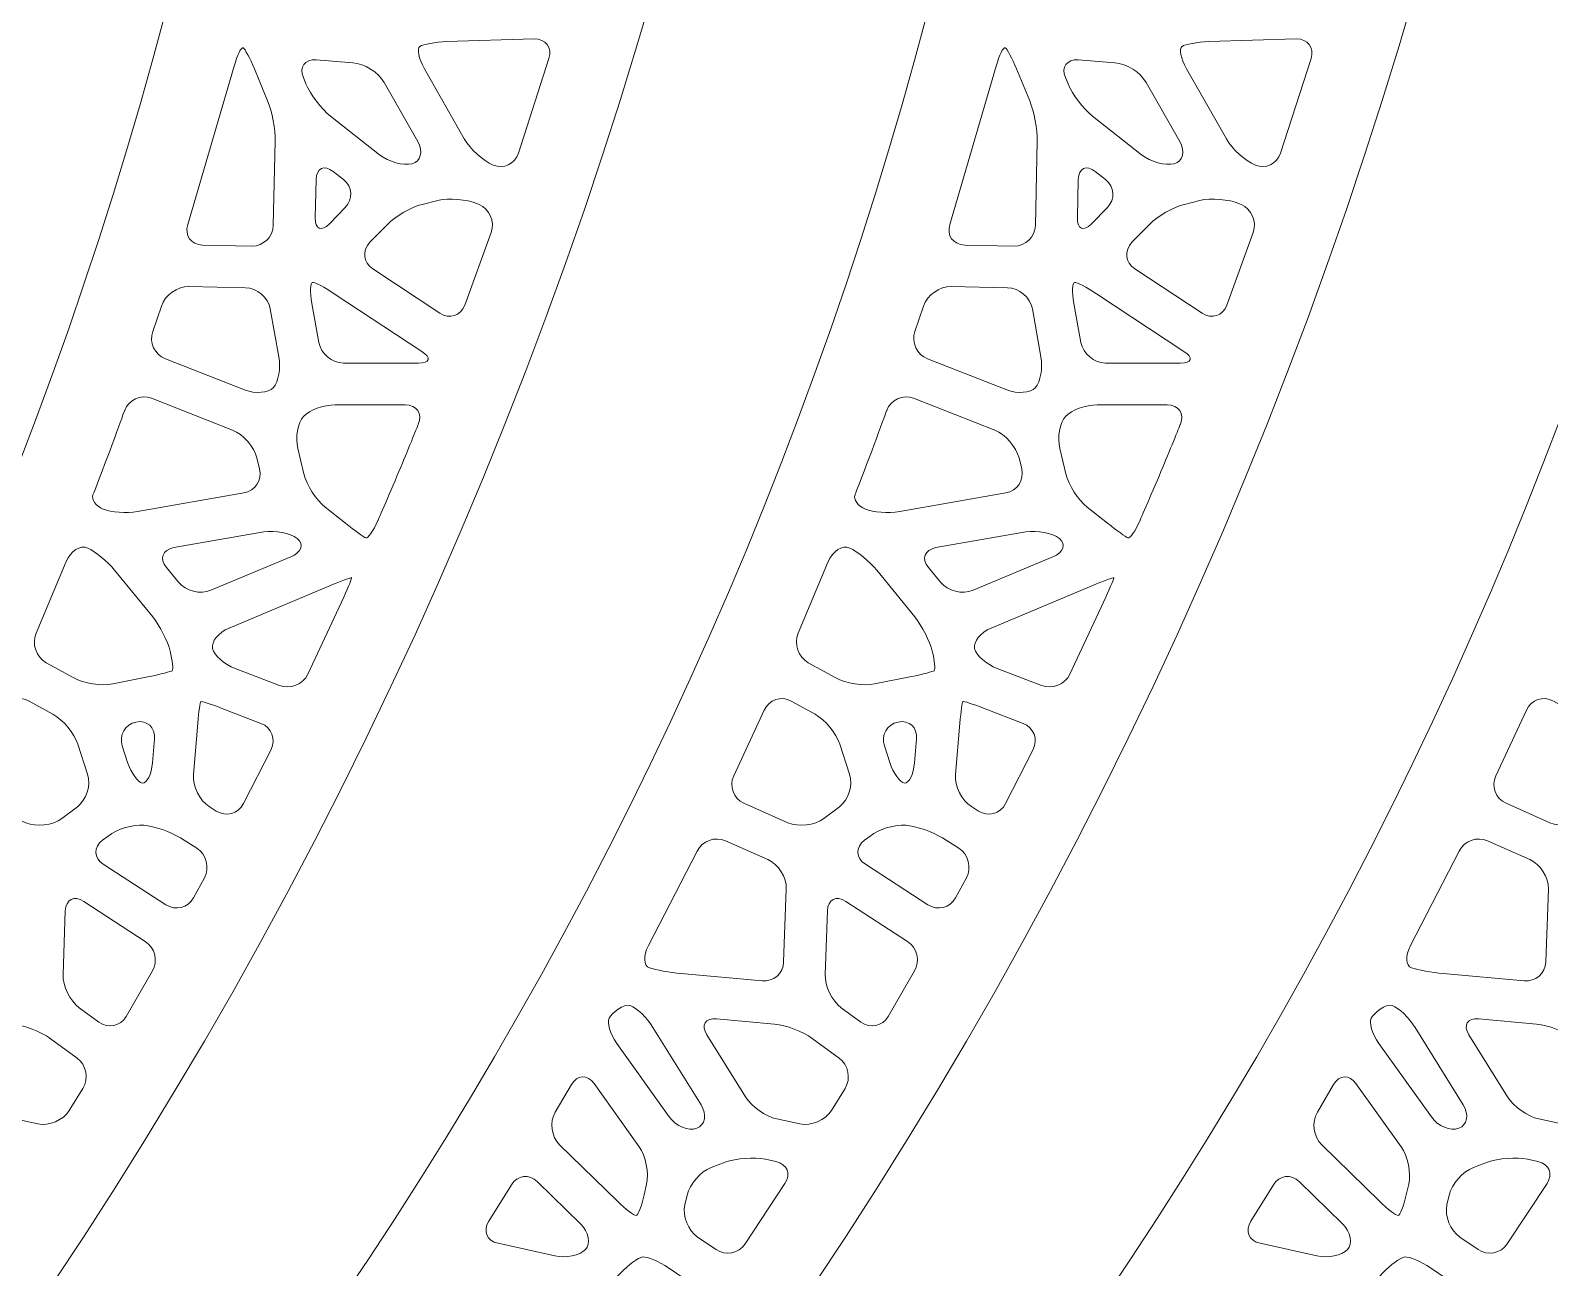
# Model space of a CAD drawing. Header units: inches. Extents: x 8 to 818, y -635 to -10.
# Drawn here: x 398.8 to 501.2, y -322.6 to -239.2 of the extents above; entities that cross this region are included whole.
import ezdxf

# ---------------------------------------------------------------- set-up
doc = ezdxf.new("R2010")
doc.units = ezdxf.units.IN
doc.header["$MEASUREMENT"] = 0
doc.layers.add('Calque 1', color=7, linetype='Continuous')

# ---------------------------------------------------------------- blocks, each defined once
blk = doc.blocks.new('block 4')
at = {"layer": 'Calque 1', "color": 179, "lineweight": 5, "true_color": 0x262425}
blk.add_open_spline([(602.23, -64), (602.23, -64), (613.18, -66.29), (613.18, -66.29), (613.72, -66.4), (614.07, -66.93), (613.96, -67.48), (613.96, -67.48), (613.75, -68.45), (613.75, -68.45), (613.64, -68.99), (613.11, -69.34), (612.57, -69.23), (612.57, -69.23), (603.57, -67.34), (603.57, -67.34), (655.56, -199.6), (597.38, -353.81), (465.53, -418.55), (465.53, -418.55), (470.43, -419.58), (470.43, -419.58), (470.97, -419.69), (471.32, -420.22), (471.2, -420.76), (471.2, -420.76), (471, -421.74), (471, -421.74), (470.89, -422.28), (470.36, -422.63), (469.82, -422.51), (469.82, -422.51), (461.08, -420.69), (461.08, -420.69), (458.29, -422), (455.46, -423.28), (452.6, -424.51), (448.67, -426.21), (446.73, -430.67), (448.21, -434.69), (448.21, -434.69), (448.27, -434.84), (448.27, -434.84), (449.8, -439), (454.42, -441.15), (458.57, -439.61), (625.34, -377.87), (704.2, -186.1), (630.65, -23.11), (626.13, -12.97), (613.24, -9.8), (602.69, -15.85), (602.69, -15.85), (602.69, -15.85), (602.69, -15.85), (592.11, -21.91), (587.74, -33.6), (592.19, -42.17), (595.88, -49.36), (599.22, -56.64), (602.23, -64)], degree=3, knots=[0, 0, 0, 0, 1, 1, 1, 2, 2, 2, 3, 3, 3, 4, 4, 4, 5, 5, 5, 6, 6, 6, 7, 7, 7, 8, 8, 8, 9, 9, 9, 10, 10, 10, 11, 11, 11, 12, 12, 12, 13, 13, 13, 14, 14, 14, 15, 15, 15, 16, 16, 16, 17, 17, 17, 18, 18, 18, 19, 19, 19, 20, 20, 20, 20], dxfattribs=at)
blk = doc.blocks.new('block 5')
at = {"layer": 'Calque 1', "color": 179, "lineweight": 5, "true_color": 0x262425}
blk.add_open_spline([(550.89, -64), (550.89, -64), (561.84, -66.29), (561.84, -66.29), (562.38, -66.4), (562.73, -66.93), (562.62, -67.48), (562.62, -67.48), (562.41, -68.45), (562.41, -68.45), (562.3, -68.99), (561.77, -69.34), (561.23, -69.23), (561.23, -69.23), (552.23, -67.34), (552.23, -67.34), (604.22, -199.6), (546.04, -353.81), (414.19, -418.55), (414.19, -418.55), (419.09, -419.58), (419.09, -419.58), (419.63, -419.69), (419.98, -420.22), (419.86, -420.76), (419.86, -420.76), (419.66, -421.74), (419.66, -421.74), (419.55, -422.28), (419.02, -422.63), (418.48, -422.51), (418.48, -422.51), (409.74, -420.69), (409.74, -420.69), (406.95, -422), (404.12, -423.28), (401.26, -424.51), (397.33, -426.21), (395.39, -430.67), (396.87, -434.69), (396.87, -434.69), (396.93, -434.84), (396.93, -434.84), (398.46, -439), (403.08, -441.15), (407.23, -439.61), (574, -377.87), (652.86, -186.1), (579.31, -23.11), (574.8, -12.97), (561.9, -9.8), (551.35, -15.85), (551.35, -15.85), (551.35, -15.85), (551.35, -15.85), (540.78, -21.91), (536.4, -33.6), (540.85, -42.17), (544.54, -49.36), (547.89, -56.64), (550.89, -64)], degree=3, knots=[0, 0, 0, 0, 1, 1, 1, 2, 2, 2, 3, 3, 3, 4, 4, 4, 5, 5, 5, 6, 6, 6, 7, 7, 7, 8, 8, 8, 9, 9, 9, 10, 10, 10, 11, 11, 11, 12, 12, 12, 13, 13, 13, 14, 14, 14, 15, 15, 15, 16, 16, 16, 17, 17, 17, 18, 18, 18, 19, 19, 19, 20, 20, 20, 20], dxfattribs=at)
blk = doc.blocks.new('block 6')
at = {"layer": 'Calque 1', "color": 179, "lineweight": 5, "true_color": 0x262425}
for points, knots in [([(499.55, -64), (499.55, -64), (510.5, -66.29), (510.5, -66.29), (511.04, -66.4), (511.39, -66.93), (511.28, -67.48), (511.28, -67.48), (511.07, -68.45), (511.07, -68.45), (510.96, -68.99), (510.43, -69.34), (509.89, -69.23), (509.89, -69.23), (500.89, -67.34), (500.89, -67.34), (552.88, -199.6), (494.7, -353.81), (362.85, -418.55), (362.85, -418.55), (367.75, -419.58), (367.75, -419.58), (368.29, -419.69), (368.64, -420.22), (368.52, -420.76), (368.52, -420.76), (368.32, -421.74), (368.32, -421.74), (368.21, -422.28), (367.68, -422.63), (367.14, -422.51), (367.14, -422.51), (358.4, -420.69), (358.4, -420.69), (355.61, -422), (352.78, -423.28), (349.92, -424.51), (345.99, -426.21), (344.05, -430.67), (345.53, -434.69), (345.53, -434.69), (345.59, -434.84), (345.59, -434.84), (347.12, -439), (351.74, -441.15), (355.89, -439.61), (522.66, -377.87), (601.52, -186.1), (527.97, -23.11), (523.46, -12.97), (510.56, -9.8), (500.01, -15.85), (500.01, -15.85), (500.01, -15.85), (500.01, -15.85), (489.44, -21.91), (485.06, -33.6), (489.51, -42.17), (493.2, -49.36), (496.55, -56.64), (499.55, -64)], [0, 0, 0, 0, 1, 1, 1, 2, 2, 2, 3, 3, 3, 4, 4, 4, 5, 5, 5, 6, 6, 6, 7, 7, 7, 8, 8, 8, 9, 9, 9, 10, 10, 10, 11, 11, 11, 12, 12, 12, 13, 13, 13, 14, 14, 14, 15, 15, 15, 16, 16, 16, 17, 17, 17, 18, 18, 18, 19, 19, 19, 20, 20, 20, 20]), ([(503.05, -285.3), (503.73, -285.67), (504.48, -286.58), (504.72, -287.32), (504.72, -287.32), (505.38, -289.34), (505.38, -289.34), (505.62, -290.08), (505.31, -291.06), (504.69, -291.53), (504.69, -291.53), (503.64, -292.32), (503.64, -292.32), (503.02, -292.79), (501.93, -292.91), (501.22, -292.6), (501.22, -292.6), (498.26, -291.28), (498.26, -291.28), (497.55, -290.97), (497.24, -290.14), (497.57, -289.44), (497.57, -289.44), (499.63, -285.01), (499.63, -285.01), (499.95, -284.3), (500.77, -284.03), (501.45, -284.41), (501.45, -284.41), (503.05, -285.3), (503.05, -285.3)], [0, 0, 0, 0, 1, 1, 1, 2, 2, 2, 3, 3, 3, 4, 4, 4, 5, 5, 5, 6, 6, 6, 7, 7, 7, 8, 8, 8, 9, 9, 9, 10, 10, 10, 10]), ([(499.87, -295.09), (500.58, -295.4), (501.14, -296.29), (501.11, -297.07), (501.11, -297.07), (500.93, -301.98), (500.93, -301.98), (500.91, -302.75), (500.25, -303.33), (499.48, -303.26), (499.48, -303.26), (494.03, -302.77), (494.03, -302.77), (493.26, -302.7), (492.3, -302.52), (491.89, -302.38), (491.49, -302.24), (491.46, -301.57), (491.82, -300.88), (491.82, -300.88), (495.1, -294.51), (495.1, -294.51), (495.44, -293.82), (496.31, -293.51), (497.02, -293.82), (497.02, -293.82), (499.87, -295.09), (499.87, -295.09)], [0, 0, 0, 0, 1, 1, 1, 2, 2, 2, 3, 3, 3, 4, 4, 4, 5, 5, 5, 6, 6, 6, 7, 7, 7, 8, 8, 8, 9, 9, 9, 9]), ([(490.59, -304.92), (491.03, -305.07), (491.72, -305.74), (492.13, -306.39), (492.13, -306.39), (495.37, -311.6), (495.37, -311.6), (495.78, -312.26), (495.65, -312.98), (495.08, -313.19), (494.51, -313.4), (493.68, -313.05), (493.23, -312.42), (493.23, -312.42), (489.69, -307.47), (489.69, -307.47), (489.24, -306.84), (489.01, -306.07), (489.18, -305.76), (489.35, -305.46), (490.16, -304.77), (490.59, -304.92)], [0, 0, 0, 0, 1, 1, 1, 2, 2, 2, 3, 3, 3, 4, 4, 4, 5, 5, 5, 6, 6, 6, 7, 7, 7, 7]), ([(500.31, -306.17), (501.09, -306.24), (502.23, -306.67), (502.86, -307.13), (502.86, -307.13), (504.67, -308.46), (504.67, -308.46), (505.3, -308.92), (505.48, -309.84), (505.07, -310.5), (505.07, -310.5), (504.15, -311.99), (504.15, -311.99), (503.74, -312.65), (502.78, -313.05), (502.02, -312.89), (502.02, -312.89), (500.48, -312.56), (500.48, -312.56), (499.72, -312.4), (498.77, -311.73), (498.36, -311.07), (498.36, -311.07), (495.76, -306.89), (495.76, -306.89), (495.35, -306.23), (495.65, -305.75), (496.42, -305.82), (496.42, -305.82), (500.31, -306.17), (500.31, -306.17)], [0, 0, 0, 0, 1, 1, 1, 2, 2, 2, 3, 3, 3, 4, 4, 4, 5, 5, 5, 6, 6, 6, 7, 7, 7, 8, 8, 8, 9, 9, 9, 10, 10, 10, 10]), ([(491.19, -314.43), (491.64, -315.06), (491.87, -316.2), (491.7, -316.95), (491.7, -316.95), (491.54, -317.67), (491.54, -317.67), (491.37, -318.43), (491.12, -319.06), (490.99, -319.07), (490.85, -319.08), (490.29, -318.65), (489.73, -318.11), (489.73, -318.11), (485.84, -314.3), (485.84, -314.3), (485.28, -313.76), (485.15, -312.77), (485.55, -312.1), (485.55, -312.1), (486.63, -310.25), (486.63, -310.25), (487.02, -309.58), (487.7, -309.55), (488.15, -310.18), (488.15, -310.18), (491.19, -314.43), (491.19, -314.43)], [0, 0, 0, 0, 1, 1, 1, 2, 2, 2, 3, 3, 3, 4, 4, 4, 5, 5, 5, 6, 6, 6, 7, 7, 7, 8, 8, 8, 9, 9, 9, 9]), ([(500.41, -315.43), (501.17, -315.6), (501.44, -316.26), (501.02, -316.91), (501.02, -316.91), (498.34, -320.98), (498.34, -320.98), (497.91, -321.62), (497.03, -321.79), (496.38, -321.36), (496.38, -321.36), (495.14, -320.52), (495.14, -320.52), (494.5, -320.08), (494.11, -319.11), (494.28, -318.35), (494.28, -318.35), (494.43, -317.7), (494.43, -317.7), (494.6, -316.95), (495.33, -316.1), (496.06, -315.83), (496.06, -315.83), (497, -315.48), (497, -315.48), (497.73, -315.21), (498.95, -315.12), (499.71, -315.28), (499.71, -315.28), (500.41, -315.43), (500.41, -315.43)], [0, 0, 0, 0, 1, 1, 1, 2, 2, 2, 3, 3, 3, 4, 4, 4, 5, 5, 5, 6, 6, 6, 7, 7, 7, 8, 8, 8, 9, 9, 9, 10, 10, 10, 10]), ([(487.25, -319.63), (487.8, -320.17), (487.95, -320.95), (487.58, -321.36), (487.2, -321.76), (486.27, -321.96), (485.52, -321.79), (485.52, -321.79), (481.69, -320.94), (481.69, -320.94), (480.93, -320.77), (480.65, -320.1), (481.07, -319.44), (481.07, -319.44), (482.59, -317), (482.59, -317), (483, -316.34), (483.78, -316.24), (484.34, -316.79), (484.34, -316.79), (487.25, -319.63), (487.25, -319.63)], [0, 0, 0, 0, 1, 1, 1, 2, 2, 2, 3, 3, 3, 4, 4, 4, 5, 5, 5, 6, 6, 6, 7, 7, 7, 7]), ([(494.79, -323.69), (495.43, -324.12), (495.59, -325), (495.15, -325.63), (495.15, -325.63), (493.26, -328.3), (493.26, -328.3), (492.81, -328.93), (491.95, -329.04), (491.36, -328.54), (491.36, -328.54), (489.87, -327.3), (489.87, -327.3), (489.28, -326.8), (488.79, -325.9), (488.79, -325.3), (488.79, -324.7), (489.22, -323.74), (489.75, -323.16), (489.75, -323.16), (489.94, -322.95), (489.94, -322.95), (490.47, -322.38), (491.15, -321.89), (491.45, -321.86), (491.76, -321.83), (492.54, -322.17), (493.18, -322.6), (493.18, -322.6), (494.79, -323.69), (494.79, -323.69)], [0, 0, 0, 0, 1, 1, 1, 2, 2, 2, 3, 3, 3, 4, 4, 4, 5, 5, 5, 6, 6, 6, 7, 7, 7, 8, 8, 8, 9, 9, 9, 10, 10, 10, 10])]:
    blk.add_open_spline(points, degree=3, knots=knots, dxfattribs=at)
blk = doc.blocks.new('block 7')
at = {"layer": 'Calque 1', "color": 179, "lineweight": 5, "true_color": 0x262425}
for points, knots in [([(448.21, -64), (448.21, -64), (459.16, -66.29), (459.16, -66.29), (459.7, -66.4), (460.05, -66.93), (459.94, -67.48), (459.94, -67.48), (459.73, -68.45), (459.73, -68.45), (459.62, -68.99), (459.09, -69.34), (458.55, -69.23), (458.55, -69.23), (449.55, -67.34), (449.55, -67.34), (501.54, -199.6), (443.36, -353.81), (311.51, -418.55), (311.51, -418.55), (316.41, -419.58), (316.41, -419.58), (316.95, -419.69), (317.3, -420.22), (317.18, -420.76), (317.18, -420.76), (316.98, -421.74), (316.98, -421.74), (316.87, -422.28), (316.34, -422.63), (315.8, -422.51), (315.8, -422.51), (307.06, -420.69), (307.06, -420.69), (304.27, -422), (301.44, -423.28), (298.59, -424.51), (294.65, -426.21), (292.71, -430.67), (294.19, -434.69), (294.19, -434.69), (294.25, -434.84), (294.25, -434.84), (295.78, -439), (300.4, -441.15), (304.55, -439.61), (471.32, -377.87), (550.18, -186.1), (476.63, -23.11), (472.12, -12.97), (459.22, -9.8), (448.67, -15.85), (448.67, -15.85), (448.67, -15.85), (448.67, -15.85), (438.1, -21.91), (433.72, -33.6), (438.17, -42.17), (441.86, -49.36), (445.21, -56.64), (448.21, -64)], [0, 0, 0, 0, 1, 1, 1, 2, 2, 2, 3, 3, 3, 4, 4, 4, 5, 5, 5, 6, 6, 6, 7, 7, 7, 8, 8, 8, 9, 9, 9, 10, 10, 10, 11, 11, 11, 12, 12, 12, 13, 13, 13, 14, 14, 14, 15, 15, 15, 16, 16, 16, 17, 17, 17, 18, 18, 18, 19, 19, 19, 20, 20, 20, 20]), ([(464.52, -240.39), (464.64, -240.46), (464.98, -241.1), (465.28, -241.82), (465.28, -241.82), (466.17, -243.97), (466.17, -243.97), (466.47, -244.69), (466.7, -245.91), (466.68, -246.69), (466.68, -246.69), (466.55, -252.36), (466.55, -252.36), (466.53, -253.14), (465.88, -253.76), (465.11, -253.75), (465.11, -253.75), (461.79, -253.68), (461.79, -253.68), (461.01, -253.66), (460.56, -253.04), (460.79, -252.3), (460.79, -252.3), (463.91, -241.63), (463.91, -241.63), (464.12, -240.88), (464.39, -240.33), (464.52, -240.39)], [0, 0, 0, 0, 1, 1, 1, 2, 2, 2, 3, 3, 3, 4, 4, 4, 5, 5, 5, 6, 6, 6, 7, 7, 7, 8, 8, 8, 9, 9, 9, 9]), ([(484.13, -239.8), (484.9, -239.78), (485.35, -240.37), (485.12, -241.11), (485.12, -241.11), (483.07, -247.49), (483.07, -247.49), (482.82, -248.23), (482.06, -248.59), (481.37, -248.29), (480.68, -248), (479.8, -247.2), (479.42, -246.53), (479.42, -246.53), (476.73, -241.8), (476.73, -241.8), (476.35, -241.13), (476.21, -240.45), (476.43, -240.3), (476.65, -240.15), (477.46, -240.01), (478.23, -239.98), (478.23, -239.98), (484.13, -239.8), (484.13, -239.8)], [0, 0, 0, 0, 1, 1, 1, 2, 2, 2, 3, 3, 3, 4, 4, 4, 5, 5, 5, 6, 6, 6, 7, 7, 7, 8, 8, 8, 8]), ([(471.91, -241.4), (472.68, -241.45), (473.63, -242.05), (474.01, -242.73), (474.01, -242.73), (476.28, -246.71), (476.28, -246.71), (476.66, -247.39), (476.49, -248.06), (475.9, -248.21), (475.31, -248.35), (474.32, -248.08), (473.71, -247.6), (473.71, -247.6), (470.4, -245), (470.4, -245), (469.79, -244.52), (469.05, -243.54), (468.75, -242.82), (468.75, -242.82), (468.58, -242.4), (468.58, -242.4), (468.28, -241.69), (468.67, -241.15), (469.44, -241.21), (469.44, -241.21), (471.91, -241.4), (471.91, -241.4)], [0, 0, 0, 0, 1, 1, 1, 2, 2, 2, 3, 3, 3, 4, 4, 4, 5, 5, 5, 6, 6, 6, 7, 7, 7, 8, 8, 8, 9, 9, 9, 9]), ([(471.27, -249.27), (471.89, -249.75), (471.94, -250.6), (471.4, -251.16), (471.4, -251.16), (470.34, -252.25), (470.34, -252.25), (469.79, -252.81), (469.37, -252.63), (469.38, -251.85), (469.38, -251.85), (469.44, -249.27), (469.44, -249.27), (469.46, -248.5), (469.98, -248.25), (470.59, -248.73), (470.59, -248.73), (471.27, -249.27), (471.27, -249.27)], [0, 0, 0, 0, 1, 1, 1, 2, 2, 2, 3, 3, 3, 4, 4, 4, 5, 5, 5, 6, 6, 6, 6]), ([(480.41, -250.95), (481.12, -251.25), (481.49, -252.1), (481.23, -252.83), (481.23, -252.83), (479.45, -257.73), (479.45, -257.73), (479.18, -258.46), (478.42, -258.7), (477.78, -258.27), (477.78, -258.27), (473.25, -255.29), (473.25, -255.29), (472.6, -254.86), (472.52, -254.06), (473.06, -253.5), (473.06, -253.5), (474.24, -252.29), (474.24, -252.29), (474.78, -251.73), (475.84, -251.13), (476.59, -250.94), (476.59, -250.94), (477.63, -250.68), (477.63, -250.68), (478.39, -250.5), (479.59, -250.6), (480.3, -250.9), (480.3, -250.9), (480.41, -250.95), (480.41, -250.95)], [0, 0, 0, 0, 1, 1, 1, 2, 2, 2, 3, 3, 3, 4, 4, 4, 5, 5, 5, 6, 6, 6, 7, 7, 7, 8, 8, 8, 9, 9, 9, 10, 10, 10, 10]), ([(464.68, -256.56), (465.46, -256.58), (466.21, -257.21), (466.35, -257.98), (466.35, -257.98), (466.93, -261.21), (466.93, -261.21), (467.06, -261.98), (466.9, -262.9), (466.56, -263.28), (466.22, -263.65), (465.34, -263.72), (464.62, -263.44), (464.62, -263.44), (459.28, -261.35), (459.28, -261.35), (458.56, -261.07), (458.18, -260.24), (458.43, -259.5), (458.43, -259.5), (459.01, -257.79), (459.01, -257.79), (459.26, -257.05), (460.1, -256.46), (460.87, -256.48), (460.87, -256.48), (464.68, -256.56), (464.68, -256.56)], [0, 0, 0, 0, 1, 1, 1, 2, 2, 2, 3, 3, 3, 4, 4, 4, 5, 5, 5, 6, 6, 6, 7, 7, 7, 8, 8, 8, 9, 9, 9, 9]), ([(476.56, -260.85), (477.21, -261.28), (477.1, -261.63), (476.33, -261.63), (476.33, -261.63), (471.28, -261.63), (471.28, -261.63), (470.51, -261.63), (469.76, -261), (469.62, -260.24), (469.62, -260.24), (469.15, -257.61), (469.15, -257.61), (469.01, -256.84), (469.03, -256.21), (469.19, -256.2), (469.35, -256.19), (470.02, -256.53), (470.66, -256.96), (470.66, -256.96), (476.56, -260.85), (476.56, -260.85)], [0, 0, 0, 0, 1, 1, 1, 2, 2, 2, 3, 3, 3, 4, 4, 4, 5, 5, 5, 6, 6, 6, 7, 7, 7, 7]), ([(463.81, -266.15), (464.53, -266.43), (465.27, -267.28), (465.45, -268.03), (465.45, -268.03), (465.63, -268.77), (465.63, -268.77), (465.81, -269.52), (465.33, -270.25), (464.57, -270.38), (464.57, -270.38), (457.41, -271.63), (457.41, -271.63), (456.65, -271.77), (455.61, -271.7), (455.1, -271.48), (454.59, -271.26), (454.28, -270.82), (454.4, -270.51), (454.4, -270.51), (454.4, -270.51), (454.51, -270.22), (455.36, -268.06), (456.54, -264.82), (456.54, -264.82), (456.81, -264.1), (457.62, -263.73), (458.34, -264.01), (458.34, -264.01), (463.81, -266.15), (463.81, -266.15)], [0, 0, 0, 0, 1, 1, 1, 2, 2, 2, 3, 3, 3, 4, 4, 4, 5, 5, 5, 6, 6, 6, 7, 7, 7, 8, 8, 8, 9, 9, 9, 10, 10, 10, 10]), ([(475.44, -264.45), (476.21, -264.45), (476.61, -265.04), (476.32, -265.76), (476.32, -265.76), (475.7, -267.3), (475.14, -268.64), (474.48, -270.22), (473.6, -272.24), (473.6, -272.24), (473.29, -272.95), (472.92, -273.48), (472.78, -273.42), (472.64, -273.36), (472.03, -272.91), (471.42, -272.43), (471.42, -272.43), (470.04, -271.34), (470.04, -271.34), (469.44, -270.86), (468.79, -269.85), (468.61, -269.1), (468.61, -269.1), (468.2, -267.39), (468.2, -267.39), (468.02, -266.64), (468.19, -265.67), (468.59, -265.23), (468.99, -264.8), (469.94, -264.45), (470.72, -264.45), (470.72, -264.45), (475.44, -264.45), (475.44, -264.45)], [0, 0, 0, 0, 1, 1, 1, 2, 2, 2, 3, 3, 3, 4, 4, 4, 5, 5, 5, 6, 6, 6, 7, 7, 7, 8, 8, 8, 9, 9, 9, 10, 10, 10, 11, 11, 11, 11]), ([(468.17, -273.46), (468.64, -273.83), (468.45, -274.39), (467.73, -274.69), (467.73, -274.69), (462.35, -276.94), (462.35, -276.94), (461.63, -277.24), (460.65, -277), (460.16, -276.4), (460.16, -276.4), (459.35, -275.41), (459.35, -275.41), (458.86, -274.81), (459.09, -274.21), (459.85, -274.07), (459.85, -274.07), (465.91, -273.01), (465.91, -273.01), (466.67, -272.88), (467.69, -273.08), (468.17, -273.46)], [0, 0, 0, 0, 1, 1, 1, 2, 2, 2, 3, 3, 3, 4, 4, 4, 5, 5, 5, 6, 6, 6, 7, 7, 7, 7]), ([(454.05, -274.1), (454.56, -274.32), (455.37, -274.99), (455.86, -275.59), (455.86, -275.59), (458.43, -278.74), (458.43, -278.74), (458.92, -279.35), (459.45, -280.38), (459.6, -281.04), (459.76, -281.69), (459.82, -282.29), (459.74, -282.36), (459.66, -282.42), (458.97, -282.6), (458.21, -282.76), (458.21, -282.76), (455.72, -283.25), (455.72, -283.25), (454.96, -283.41), (453.79, -283.22), (453.11, -282.85), (453.11, -282.85), (451.25, -281.82), (451.25, -281.82), (450.57, -281.44), (450.27, -280.55), (450.57, -279.84), (450.57, -279.84), (452.6, -275.01), (452.6, -275.01), (452.89, -274.29), (453.55, -273.88), (454.05, -274.1)], [0, 0, 0, 0, 1, 1, 1, 2, 2, 2, 3, 3, 3, 4, 4, 4, 5, 5, 5, 6, 6, 6, 7, 7, 7, 8, 8, 8, 9, 9, 9, 10, 10, 10, 11, 11, 11, 11]), ([(471.83, -276.09), (471.86, -276.1), (471.63, -276.69), (471.3, -277.4), (471.3, -277.4), (468.88, -282.59), (468.88, -282.59), (468.55, -283.29), (467.68, -283.64), (466.96, -283.36), (466.96, -283.36), (463.98, -282.21), (463.98, -282.21), (463.25, -281.93), (462.57, -281.33), (462.46, -280.87), (462.36, -280.41), (462.85, -279.79), (463.57, -279.49), (463.57, -279.49), (470.46, -276.6), (470.46, -276.6), (471.18, -276.3), (471.79, -276.07), (471.83, -276.09)], [0, 0, 0, 0, 1, 1, 1, 2, 2, 2, 3, 3, 3, 4, 4, 4, 5, 5, 5, 6, 6, 6, 7, 7, 7, 8, 8, 8, 8]), ([(451.71, -285.3), (452.39, -285.67), (453.14, -286.58), (453.38, -287.32), (453.38, -287.32), (454.04, -289.34), (454.04, -289.34), (454.28, -290.08), (453.97, -291.06), (453.35, -291.53), (453.35, -291.53), (452.3, -292.32), (452.3, -292.32), (451.68, -292.79), (450.59, -292.91), (449.88, -292.6), (449.88, -292.6), (446.92, -291.28), (446.92, -291.28), (446.21, -290.97), (445.9, -290.14), (446.23, -289.44), (446.23, -289.44), (448.29, -285.01), (448.29, -285.01), (448.61, -284.3), (449.43, -284.03), (450.11, -284.41), (450.11, -284.41), (451.71, -285.3), (451.71, -285.3)], [0, 0, 0, 0, 1, 1, 1, 2, 2, 2, 3, 3, 3, 4, 4, 4, 5, 5, 5, 6, 6, 6, 7, 7, 7, 8, 8, 8, 9, 9, 9, 10, 10, 10, 10]), ([(465.72, -285.91), (466.44, -286.18), (466.75, -286.98), (466.4, -287.67), (466.4, -287.67), (464.55, -291.31), (464.55, -291.31), (464.19, -292), (463.36, -292.23), (462.71, -291.82), (462.71, -291.82), (462.24, -291.52), (462.24, -291.52), (461.59, -291.11), (461.1, -290.14), (461.17, -289.36), (461.17, -289.36), (461.47, -285.9), (461.47, -285.9), (461.53, -285.12), (461.62, -284.46), (461.66, -284.43), (461.7, -284.4), (462.32, -284.6), (463.05, -284.88), (463.05, -284.88), (465.72, -285.91), (465.72, -285.91)], [0, 0, 0, 0, 1, 1, 1, 2, 2, 2, 3, 3, 3, 4, 4, 4, 5, 5, 5, 6, 6, 6, 7, 7, 7, 8, 8, 8, 9, 9, 9, 9]), ([(458.41, -288.57), (458.34, -289.34), (458.04, -289.95), (457.73, -289.93), (457.43, -289.9), (456.98, -289.27), (456.74, -288.54), (456.74, -288.54), (456.38, -287.43), (456.38, -287.43), (456.14, -286.69), (456.56, -285.97), (457.3, -285.82), (458.05, -285.67), (458.61, -286.18), (458.54, -286.95), (458.54, -286.95), (458.41, -288.57), (458.41, -288.57)], [0, 0, 0, 0, 1, 1, 1, 2, 2, 2, 3, 3, 3, 4, 4, 4, 5, 5, 5, 6, 6, 6, 6]), ([(457.82, -292.77), (458.53, -292.83), (459.64, -293.22), (460.3, -293.63), (460.3, -293.63), (461.39, -294.32), (461.39, -294.32), (462.04, -294.73), (462.28, -295.63), (461.91, -296.31), (461.91, -296.31), (461.17, -297.66), (461.17, -297.66), (460.8, -298.34), (459.96, -298.55), (459.31, -298.13), (459.31, -298.13), (455.1, -295.4), (455.1, -295.4), (454.45, -294.98), (454.43, -294.25), (455.05, -293.78), (455.05, -293.78), (455.42, -293.5), (455.42, -293.5), (456.04, -293.04), (457.12, -292.7), (457.82, -292.77)], [0, 0, 0, 0, 1, 1, 1, 2, 2, 2, 3, 3, 3, 4, 4, 4, 5, 5, 5, 6, 6, 6, 7, 7, 7, 8, 8, 8, 9, 9, 9, 9]), ([(448.53, -295.09), (449.24, -295.4), (449.8, -296.29), (449.77, -297.07), (449.77, -297.07), (449.59, -301.98), (449.59, -301.98), (449.57, -302.75), (448.91, -303.33), (448.14, -303.26), (448.14, -303.26), (442.69, -302.77), (442.69, -302.77), (441.92, -302.7), (440.96, -302.52), (440.55, -302.38), (440.15, -302.24), (440.12, -301.57), (440.48, -300.88), (440.48, -300.88), (443.76, -294.51), (443.76, -294.51), (444.11, -293.82), (444.97, -293.51), (445.68, -293.82), (445.68, -293.82), (448.53, -295.09), (448.53, -295.09)], [0, 0, 0, 0, 1, 1, 1, 2, 2, 2, 3, 3, 3, 4, 4, 4, 5, 5, 5, 6, 6, 6, 7, 7, 7, 8, 8, 8, 9, 9, 9, 9]), ([(457.93, -300.6), (458.58, -301.02), (458.8, -301.92), (458.41, -302.59), (458.41, -302.59), (456.64, -305.65), (456.64, -305.65), (456.25, -306.32), (455.42, -306.49), (454.79, -306.03), (454.79, -306.03), (453.47, -305.07), (453.47, -305.07), (452.85, -304.61), (452.36, -303.6), (452.39, -302.82), (452.39, -302.82), (452.54, -298.55), (452.54, -298.55), (452.57, -297.77), (453.13, -297.48), (453.78, -297.91), (453.78, -297.91), (457.93, -300.6), (457.93, -300.6)], [0, 0, 0, 0, 1, 1, 1, 2, 2, 2, 3, 3, 3, 4, 4, 4, 5, 5, 5, 6, 6, 6, 7, 7, 7, 8, 8, 8, 8]), ([(439.25, -304.92), (439.69, -305.07), (440.38, -305.74), (440.79, -306.39), (440.79, -306.39), (444.03, -311.6), (444.03, -311.6), (444.44, -312.26), (444.31, -312.98), (443.74, -313.19), (443.17, -313.4), (442.34, -313.05), (441.89, -312.42), (441.89, -312.42), (438.35, -307.47), (438.35, -307.47), (437.9, -306.84), (437.67, -306.07), (437.84, -305.76), (438.01, -305.46), (438.82, -304.77), (439.25, -304.92)], [0, 0, 0, 0, 1, 1, 1, 2, 2, 2, 3, 3, 3, 4, 4, 4, 5, 5, 5, 6, 6, 6, 7, 7, 7, 7]), ([(448.98, -306.17), (449.75, -306.24), (450.89, -306.67), (451.52, -307.13), (451.52, -307.13), (453.33, -308.46), (453.33, -308.46), (453.96, -308.92), (454.14, -309.84), (453.73, -310.5), (453.73, -310.5), (452.81, -311.99), (452.81, -311.99), (452.4, -312.65), (451.44, -313.05), (450.69, -312.89), (450.69, -312.89), (449.14, -312.56), (449.14, -312.56), (448.38, -312.4), (447.43, -311.73), (447.02, -311.07), (447.02, -311.07), (444.42, -306.89), (444.42, -306.89), (444.01, -306.23), (444.31, -305.75), (445.08, -305.82), (445.08, -305.82), (448.98, -306.17), (448.98, -306.17)], [0, 0, 0, 0, 1, 1, 1, 2, 2, 2, 3, 3, 3, 4, 4, 4, 5, 5, 5, 6, 6, 6, 7, 7, 7, 8, 8, 8, 9, 9, 9, 10, 10, 10, 10]), ([(439.85, -314.43), (440.3, -315.06), (440.53, -316.2), (440.36, -316.95), (440.36, -316.95), (440.2, -317.67), (440.2, -317.67), (440.03, -318.43), (439.78, -319.06), (439.65, -319.07), (439.51, -319.08), (438.95, -318.65), (438.39, -318.11), (438.39, -318.11), (434.5, -314.3), (434.5, -314.3), (433.94, -313.76), (433.81, -312.77), (434.21, -312.1), (434.21, -312.1), (435.29, -310.25), (435.29, -310.25), (435.68, -309.58), (436.36, -309.55), (436.82, -310.18), (436.82, -310.18), (439.85, -314.43), (439.85, -314.43)], [0, 0, 0, 0, 1, 1, 1, 2, 2, 2, 3, 3, 3, 4, 4, 4, 5, 5, 5, 6, 6, 6, 7, 7, 7, 8, 8, 8, 9, 9, 9, 9]), ([(449.07, -315.43), (449.83, -315.6), (450.11, -316.26), (449.68, -316.91), (449.68, -316.91), (447, -320.98), (447, -320.98), (446.57, -321.62), (445.69, -321.79), (445.05, -321.36), (445.05, -321.36), (443.8, -320.52), (443.8, -320.52), (443.16, -320.08), (442.77, -319.11), (442.94, -318.35), (442.94, -318.35), (443.09, -317.7), (443.09, -317.7), (443.26, -316.95), (443.99, -316.1), (444.72, -315.83), (444.72, -315.83), (445.66, -315.48), (445.66, -315.48), (446.39, -315.21), (447.61, -315.12), (448.37, -315.28), (448.37, -315.28), (449.07, -315.43), (449.07, -315.43)], [0, 0, 0, 0, 1, 1, 1, 2, 2, 2, 3, 3, 3, 4, 4, 4, 5, 5, 5, 6, 6, 6, 7, 7, 7, 8, 8, 8, 9, 9, 9, 10, 10, 10, 10]), ([(435.91, -319.63), (436.47, -320.17), (436.61, -320.95), (436.24, -321.36), (435.86, -321.76), (434.93, -321.96), (434.18, -321.79), (434.18, -321.79), (430.35, -320.94), (430.35, -320.94), (429.59, -320.77), (429.31, -320.1), (429.73, -319.44), (429.73, -319.44), (431.25, -317), (431.25, -317), (431.66, -316.34), (432.45, -316.24), (433, -316.79), (433, -316.79), (435.91, -319.63), (435.91, -319.63)], [0, 0, 0, 0, 1, 1, 1, 2, 2, 2, 3, 3, 3, 4, 4, 4, 5, 5, 5, 6, 6, 6, 7, 7, 7, 7]), ([(443.45, -323.69), (444.09, -324.12), (444.25, -325), (443.81, -325.63), (443.81, -325.63), (441.92, -328.3), (441.92, -328.3), (441.47, -328.93), (440.61, -329.04), (440.02, -328.54), (440.02, -328.54), (438.53, -327.3), (438.53, -327.3), (437.94, -326.8), (437.45, -325.9), (437.45, -325.3), (437.45, -324.7), (437.88, -323.74), (438.41, -323.16), (438.41, -323.16), (438.6, -322.95), (438.6, -322.95), (439.13, -322.38), (439.81, -321.89), (440.11, -321.86), (440.42, -321.83), (441.2, -322.17), (441.84, -322.6), (441.84, -322.6), (443.45, -323.69), (443.45, -323.69)], [0, 0, 0, 0, 1, 1, 1, 2, 2, 2, 3, 3, 3, 4, 4, 4, 5, 5, 5, 6, 6, 6, 7, 7, 7, 8, 8, 8, 9, 9, 9, 10, 10, 10, 10])]:
    blk.add_open_spline(points, degree=3, knots=knots, dxfattribs=at)
blk = doc.blocks.new('block 8')
at = {"layer": 'Calque 1', "color": 179, "lineweight": 5, "true_color": 0x262425}
for points, knots in [([(396.87, -64), (396.87, -64), (407.82, -66.29), (407.82, -66.29), (408.36, -66.4), (408.71, -66.93), (408.6, -67.48), (408.6, -67.48), (408.39, -68.45), (408.39, -68.45), (408.28, -68.99), (407.75, -69.34), (407.21, -69.23), (407.21, -69.23), (398.21, -67.34), (398.21, -67.34), (450.2, -199.6), (392.02, -353.81), (260.17, -418.55), (260.17, -418.55), (265.07, -419.58), (265.07, -419.58), (265.61, -419.69), (265.96, -420.22), (265.85, -420.76), (265.85, -420.76), (265.64, -421.74), (265.64, -421.74), (265.53, -422.28), (265, -422.63), (264.46, -422.51), (264.46, -422.51), (255.72, -420.69), (255.72, -420.69), (252.93, -422), (250.1, -423.28), (247.25, -424.51), (243.31, -426.21), (241.37, -430.67), (242.86, -434.69), (242.86, -434.69), (242.91, -434.84), (242.91, -434.84), (244.44, -439), (249.06, -441.15), (253.21, -439.61), (419.98, -377.87), (498.84, -186.1), (425.29, -23.11), (420.78, -12.97), (407.88, -9.8), (397.33, -15.85), (397.33, -15.85), (397.33, -15.85), (397.33, -15.85), (386.76, -21.91), (382.38, -33.6), (386.83, -42.17), (390.52, -49.36), (393.87, -56.64), (396.87, -64)], [0, 0, 0, 0, 1, 1, 1, 2, 2, 2, 3, 3, 3, 4, 4, 4, 5, 5, 5, 6, 6, 6, 7, 7, 7, 8, 8, 8, 9, 9, 9, 10, 10, 10, 11, 11, 11, 12, 12, 12, 13, 13, 13, 14, 14, 14, 15, 15, 15, 16, 16, 16, 17, 17, 17, 18, 18, 18, 19, 19, 19, 20, 20, 20, 20]), ([(413.18, -240.39), (413.3, -240.46), (413.64, -241.1), (413.94, -241.82), (413.94, -241.82), (414.83, -243.97), (414.83, -243.97), (415.13, -244.69), (415.36, -245.91), (415.34, -246.69), (415.34, -246.69), (415.21, -252.36), (415.21, -252.36), (415.19, -253.14), (414.54, -253.76), (413.77, -253.75), (413.77, -253.75), (410.45, -253.68), (410.45, -253.68), (409.67, -253.66), (409.22, -253.04), (409.45, -252.3), (409.45, -252.3), (412.58, -241.63), (412.58, -241.63), (412.78, -240.88), (413.06, -240.33), (413.18, -240.39)], [0, 0, 0, 0, 1, 1, 1, 2, 2, 2, 3, 3, 3, 4, 4, 4, 5, 5, 5, 6, 6, 6, 7, 7, 7, 8, 8, 8, 9, 9, 9, 9]), ([(432.79, -239.8), (433.56, -239.78), (434.01, -240.37), (433.78, -241.11), (433.78, -241.11), (431.73, -247.49), (431.73, -247.49), (431.48, -248.23), (430.72, -248.59), (430.03, -248.29), (429.34, -248), (428.46, -247.2), (428.08, -246.53), (428.08, -246.53), (425.39, -241.8), (425.39, -241.8), (425.01, -241.13), (424.87, -240.45), (425.09, -240.3), (425.31, -240.15), (426.12, -240.01), (426.89, -239.98), (426.89, -239.98), (432.79, -239.8), (432.79, -239.8)], [0, 0, 0, 0, 1, 1, 1, 2, 2, 2, 3, 3, 3, 4, 4, 4, 5, 5, 5, 6, 6, 6, 7, 7, 7, 8, 8, 8, 8]), ([(420.57, -241.4), (421.34, -241.45), (422.29, -242.05), (422.67, -242.73), (422.67, -242.73), (424.94, -246.71), (424.94, -246.71), (425.32, -247.39), (425.15, -248.06), (424.56, -248.21), (423.97, -248.35), (422.98, -248.08), (422.37, -247.6), (422.37, -247.6), (419.06, -245), (419.06, -245), (418.45, -244.52), (417.71, -243.54), (417.41, -242.82), (417.41, -242.82), (417.24, -242.4), (417.24, -242.4), (416.94, -241.69), (417.33, -241.15), (418.1, -241.21), (418.1, -241.21), (420.57, -241.4), (420.57, -241.4)], [0, 0, 0, 0, 1, 1, 1, 2, 2, 2, 3, 3, 3, 4, 4, 4, 5, 5, 5, 6, 6, 6, 7, 7, 7, 8, 8, 8, 9, 9, 9, 9]), ([(419.94, -249.27), (420.55, -249.75), (420.6, -250.6), (420.06, -251.16), (420.06, -251.16), (419, -252.25), (419, -252.25), (418.45, -252.81), (418.03, -252.63), (418.04, -251.85), (418.04, -251.85), (418.1, -249.27), (418.1, -249.27), (418.12, -248.5), (418.64, -248.25), (419.25, -248.73), (419.25, -248.73), (419.94, -249.27), (419.94, -249.27)], [0, 0, 0, 0, 1, 1, 1, 2, 2, 2, 3, 3, 3, 4, 4, 4, 5, 5, 5, 6, 6, 6, 6]), ([(429.07, -250.95), (429.78, -251.25), (430.15, -252.1), (429.89, -252.83), (429.89, -252.83), (428.11, -257.73), (428.11, -257.73), (427.84, -258.46), (427.08, -258.7), (426.44, -258.27), (426.44, -258.27), (421.91, -255.29), (421.91, -255.29), (421.26, -254.86), (421.18, -254.06), (421.72, -253.5), (421.72, -253.5), (422.9, -252.29), (422.9, -252.29), (423.44, -251.73), (424.5, -251.13), (425.25, -250.94), (425.25, -250.94), (426.29, -250.68), (426.29, -250.68), (427.05, -250.5), (428.25, -250.6), (428.96, -250.9), (428.96, -250.9), (429.07, -250.95), (429.07, -250.95)], [0, 0, 0, 0, 1, 1, 1, 2, 2, 2, 3, 3, 3, 4, 4, 4, 5, 5, 5, 6, 6, 6, 7, 7, 7, 8, 8, 8, 9, 9, 9, 10, 10, 10, 10]), ([(413.34, -256.56), (414.12, -256.58), (414.87, -257.21), (415.01, -257.98), (415.01, -257.98), (415.59, -261.21), (415.59, -261.21), (415.73, -261.98), (415.56, -262.9), (415.22, -263.28), (414.88, -263.65), (414, -263.72), (413.28, -263.44), (413.28, -263.44), (407.94, -261.35), (407.94, -261.35), (407.22, -261.07), (406.84, -260.24), (407.09, -259.5), (407.09, -259.5), (407.67, -257.79), (407.67, -257.79), (407.92, -257.05), (408.76, -256.46), (409.53, -256.48), (409.53, -256.48), (413.34, -256.56), (413.34, -256.56)], [0, 0, 0, 0, 1, 1, 1, 2, 2, 2, 3, 3, 3, 4, 4, 4, 5, 5, 5, 6, 6, 6, 7, 7, 7, 8, 8, 8, 9, 9, 9, 9]), ([(425.22, -260.85), (425.87, -261.28), (425.76, -261.63), (424.99, -261.63), (424.99, -261.63), (419.94, -261.63), (419.94, -261.63), (419.17, -261.63), (418.42, -261), (418.28, -260.24), (418.28, -260.24), (417.81, -257.61), (417.81, -257.61), (417.67, -256.84), (417.69, -256.21), (417.85, -256.2), (418.01, -256.19), (418.68, -256.53), (419.32, -256.96), (419.32, -256.96), (425.22, -260.85), (425.22, -260.85)], [0, 0, 0, 0, 1, 1, 1, 2, 2, 2, 3, 3, 3, 4, 4, 4, 5, 5, 5, 6, 6, 6, 7, 7, 7, 7]), ([(412.47, -266.15), (413.19, -266.43), (413.93, -267.28), (414.11, -268.03), (414.11, -268.03), (414.29, -268.77), (414.29, -268.77), (414.47, -269.52), (413.99, -270.25), (413.23, -270.38), (413.23, -270.38), (406.07, -271.63), (406.07, -271.63), (405.31, -271.77), (404.27, -271.7), (403.76, -271.48), (403.25, -271.26), (402.94, -270.82), (403.06, -270.51), (403.06, -270.51), (403.06, -270.51), (403.18, -270.22), (404.02, -268.06), (405.2, -264.82), (405.2, -264.82), (405.47, -264.1), (406.28, -263.73), (407, -264.01), (407, -264.01), (412.47, -266.15), (412.47, -266.15)], [0, 0, 0, 0, 1, 1, 1, 2, 2, 2, 3, 3, 3, 4, 4, 4, 5, 5, 5, 6, 6, 6, 7, 7, 7, 8, 8, 8, 9, 9, 9, 10, 10, 10, 10]), ([(424.1, -264.45), (424.87, -264.45), (425.27, -265.04), (424.98, -265.76), (424.98, -265.76), (424.36, -267.3), (423.8, -268.64), (423.14, -270.22), (422.26, -272.24), (422.26, -272.24), (421.95, -272.95), (421.58, -273.48), (421.44, -273.42), (421.3, -273.36), (420.69, -272.91), (420.08, -272.43), (420.08, -272.43), (418.7, -271.34), (418.7, -271.34), (418.1, -270.86), (417.45, -269.85), (417.27, -269.1), (417.27, -269.1), (416.86, -267.39), (416.86, -267.39), (416.68, -266.64), (416.85, -265.67), (417.25, -265.23), (417.65, -264.8), (418.6, -264.45), (419.38, -264.45), (419.38, -264.45), (424.1, -264.45), (424.1, -264.45)], [0, 0, 0, 0, 1, 1, 1, 2, 2, 2, 3, 3, 3, 4, 4, 4, 5, 5, 5, 6, 6, 6, 7, 7, 7, 8, 8, 8, 9, 9, 9, 10, 10, 10, 11, 11, 11, 11]), ([(416.83, -273.46), (417.3, -273.83), (417.11, -274.39), (416.39, -274.69), (416.39, -274.69), (411.01, -276.94), (411.01, -276.94), (410.29, -277.24), (409.31, -277), (408.82, -276.4), (408.82, -276.4), (408.01, -275.41), (408.01, -275.41), (407.52, -274.81), (407.75, -274.21), (408.51, -274.07), (408.51, -274.07), (414.57, -273.01), (414.57, -273.01), (415.33, -272.88), (416.35, -273.08), (416.83, -273.46)], [0, 0, 0, 0, 1, 1, 1, 2, 2, 2, 3, 3, 3, 4, 4, 4, 5, 5, 5, 6, 6, 6, 7, 7, 7, 7]), ([(402.71, -274.1), (403.22, -274.32), (404.03, -274.99), (404.52, -275.59), (404.52, -275.59), (407.09, -278.74), (407.09, -278.74), (407.58, -279.35), (408.11, -280.38), (408.26, -281.04), (408.42, -281.69), (408.48, -282.29), (408.4, -282.36), (408.32, -282.42), (407.63, -282.6), (406.87, -282.76), (406.87, -282.76), (404.39, -283.25), (404.39, -283.25), (403.62, -283.41), (402.45, -283.22), (401.77, -282.85), (401.77, -282.85), (399.91, -281.82), (399.91, -281.82), (399.23, -281.44), (398.93, -280.55), (399.23, -279.84), (399.23, -279.84), (401.26, -275.01), (401.26, -275.01), (401.55, -274.29), (402.21, -273.88), (402.71, -274.1)], [0, 0, 0, 0, 1, 1, 1, 2, 2, 2, 3, 3, 3, 4, 4, 4, 5, 5, 5, 6, 6, 6, 7, 7, 7, 8, 8, 8, 9, 9, 9, 10, 10, 10, 11, 11, 11, 11]), ([(420.49, -276.09), (420.52, -276.1), (420.29, -276.69), (419.96, -277.4), (419.96, -277.4), (417.54, -282.59), (417.54, -282.59), (417.21, -283.29), (416.35, -283.64), (415.62, -283.36), (415.62, -283.36), (412.64, -282.21), (412.64, -282.21), (411.91, -281.93), (411.23, -281.33), (411.12, -280.87), (411.02, -280.41), (411.51, -279.79), (412.23, -279.49), (412.23, -279.49), (419.12, -276.6), (419.12, -276.6), (419.84, -276.3), (420.45, -276.07), (420.49, -276.09)], [0, 0, 0, 0, 1, 1, 1, 2, 2, 2, 3, 3, 3, 4, 4, 4, 5, 5, 5, 6, 6, 6, 7, 7, 7, 8, 8, 8, 8]), ([(400.37, -285.3), (401.05, -285.67), (401.8, -286.58), (402.04, -287.32), (402.04, -287.32), (402.7, -289.34), (402.7, -289.34), (402.94, -290.08), (402.63, -291.06), (402.01, -291.53), (402.01, -291.53), (400.96, -292.32), (400.96, -292.32), (400.34, -292.79), (399.25, -292.91), (398.54, -292.6), (398.54, -292.6), (395.58, -291.28), (395.58, -291.28), (394.87, -290.97), (394.56, -290.14), (394.89, -289.44), (394.89, -289.44), (396.95, -285.01), (396.95, -285.01), (397.27, -284.3), (398.09, -284.03), (398.77, -284.41), (398.77, -284.41), (400.37, -285.3), (400.37, -285.3)], [0, 0, 0, 0, 1, 1, 1, 2, 2, 2, 3, 3, 3, 4, 4, 4, 5, 5, 5, 6, 6, 6, 7, 7, 7, 8, 8, 8, 9, 9, 9, 10, 10, 10, 10]), ([(414.38, -285.91), (415.1, -286.18), (415.41, -286.98), (415.06, -287.67), (415.06, -287.67), (413.21, -291.31), (413.21, -291.31), (412.85, -292), (412.03, -292.23), (411.37, -291.82), (411.37, -291.82), (410.9, -291.52), (410.9, -291.52), (410.25, -291.11), (409.76, -290.14), (409.83, -289.36), (409.83, -289.36), (410.13, -285.9), (410.13, -285.9), (410.19, -285.12), (410.28, -284.46), (410.32, -284.43), (410.36, -284.4), (410.98, -284.6), (411.71, -284.88), (411.71, -284.88), (414.38, -285.91), (414.38, -285.91)], [0, 0, 0, 0, 1, 1, 1, 2, 2, 2, 3, 3, 3, 4, 4, 4, 5, 5, 5, 6, 6, 6, 7, 7, 7, 8, 8, 8, 9, 9, 9, 9]), ([(407.07, -288.57), (407, -289.34), (406.7, -289.95), (406.39, -289.93), (406.09, -289.9), (405.64, -289.27), (405.4, -288.54), (405.4, -288.54), (405.04, -287.43), (405.04, -287.43), (404.8, -286.69), (405.22, -285.97), (405.96, -285.82), (406.71, -285.67), (407.27, -286.18), (407.2, -286.95), (407.2, -286.95), (407.07, -288.57), (407.07, -288.57)], [0, 0, 0, 0, 1, 1, 1, 2, 2, 2, 3, 3, 3, 4, 4, 4, 5, 5, 5, 6, 6, 6, 6]), ([(406.49, -292.77), (407.19, -292.83), (408.3, -293.22), (408.96, -293.63), (408.96, -293.63), (410.05, -294.32), (410.05, -294.32), (410.7, -294.73), (410.94, -295.63), (410.57, -296.31), (410.57, -296.31), (409.84, -297.66), (409.84, -297.66), (409.46, -298.34), (408.62, -298.55), (407.97, -298.13), (407.97, -298.13), (403.76, -295.4), (403.76, -295.4), (403.11, -294.98), (403.09, -294.25), (403.71, -293.78), (403.71, -293.78), (404.08, -293.5), (404.08, -293.5), (404.7, -293.04), (405.78, -292.7), (406.49, -292.77)], [0, 0, 0, 0, 1, 1, 1, 2, 2, 2, 3, 3, 3, 4, 4, 4, 5, 5, 5, 6, 6, 6, 7, 7, 7, 8, 8, 8, 9, 9, 9, 9]), ([(406.59, -300.6), (407.24, -301.02), (407.46, -301.92), (407.07, -302.59), (407.07, -302.59), (405.3, -305.65), (405.3, -305.65), (404.91, -306.32), (404.08, -306.49), (403.45, -306.03), (403.45, -306.03), (402.13, -305.07), (402.13, -305.07), (401.51, -304.61), (401.02, -303.6), (401.05, -302.82), (401.05, -302.82), (401.2, -298.55), (401.2, -298.55), (401.23, -297.77), (401.79, -297.48), (402.44, -297.91), (402.44, -297.91), (406.59, -300.6), (406.59, -300.6)], [0, 0, 0, 0, 1, 1, 1, 2, 2, 2, 3, 3, 3, 4, 4, 4, 5, 5, 5, 6, 6, 6, 7, 7, 7, 8, 8, 8, 8]), ([(397.64, -306.17), (398.41, -306.24), (399.55, -306.67), (400.18, -307.13), (400.18, -307.13), (401.99, -308.46), (401.99, -308.46), (402.62, -308.92), (402.8, -309.84), (402.39, -310.5), (402.39, -310.5), (401.47, -311.99), (401.47, -311.99), (401.06, -312.65), (400.1, -313.05), (399.35, -312.89), (399.35, -312.89), (397.8, -312.56), (397.8, -312.56), (397.04, -312.4), (396.09, -311.73), (395.68, -311.07), (395.68, -311.07), (393.08, -306.89), (393.08, -306.89), (392.67, -306.23), (392.97, -305.75), (393.74, -305.82), (393.74, -305.82), (397.64, -306.17), (397.64, -306.17)], [0, 0, 0, 0, 1, 1, 1, 2, 2, 2, 3, 3, 3, 4, 4, 4, 5, 5, 5, 6, 6, 6, 7, 7, 7, 8, 8, 8, 9, 9, 9, 10, 10, 10, 10])]:
    blk.add_open_spline(points, degree=3, knots=knots, dxfattribs=at)
blk = doc.blocks.new('block 9')
at = {"layer": 'Calque 1', "color": 179, "lineweight": 5, "true_color": 0x262425}
blk.add_open_spline([(345.53, -64), (345.53, -64), (356.48, -66.29), (356.48, -66.29), (357.02, -66.4), (357.37, -66.93), (357.26, -67.48), (357.26, -67.48), (357.05, -68.45), (357.05, -68.45), (356.94, -68.99), (356.41, -69.34), (355.87, -69.23), (355.87, -69.23), (346.87, -67.34), (346.87, -67.34), (398.86, -199.6), (340.68, -353.81), (208.83, -418.55), (208.83, -418.55), (213.73, -419.58), (213.73, -419.58), (214.27, -419.69), (214.62, -420.22), (214.51, -420.76), (214.51, -420.76), (214.3, -421.74), (214.3, -421.74), (214.19, -422.28), (213.66, -422.63), (213.12, -422.51), (213.12, -422.51), (204.38, -420.69), (204.38, -420.69), (201.59, -422), (198.77, -423.28), (195.91, -424.51), (191.97, -426.21), (190.03, -430.67), (191.52, -434.69), (191.52, -434.69), (191.57, -434.84), (191.57, -434.84), (193.11, -439), (197.72, -441.15), (201.87, -439.61), (368.64, -377.87), (447.5, -186.1), (373.95, -23.11), (369.44, -12.97), (356.54, -9.8), (345.99, -15.85), (345.99, -15.85), (345.99, -15.85), (345.99, -15.85), (335.42, -21.91), (331.04, -33.6), (335.49, -42.17), (339.18, -49.36), (342.53, -56.64), (345.53, -64)], degree=3, knots=[0, 0, 0, 0, 1, 1, 1, 2, 2, 2, 3, 3, 3, 4, 4, 4, 5, 5, 5, 6, 6, 6, 7, 7, 7, 8, 8, 8, 9, 9, 9, 10, 10, 10, 11, 11, 11, 12, 12, 12, 13, 13, 13, 14, 14, 14, 15, 15, 15, 16, 16, 16, 17, 17, 17, 18, 18, 18, 19, 19, 19, 20, 20, 20, 20], dxfattribs=at)

msp = doc.modelspace()

# ---------------------------------------------------------------- block references
at = {"layer": 'Calque 1'}
for name in ['block 9', 'block 8', 'block 7', 'block 6', 'block 5', 'block 4']:
    msp.add_blockref(name, (0, 0), dxfattribs=at)

doc.saveas('drawing.dxf')
